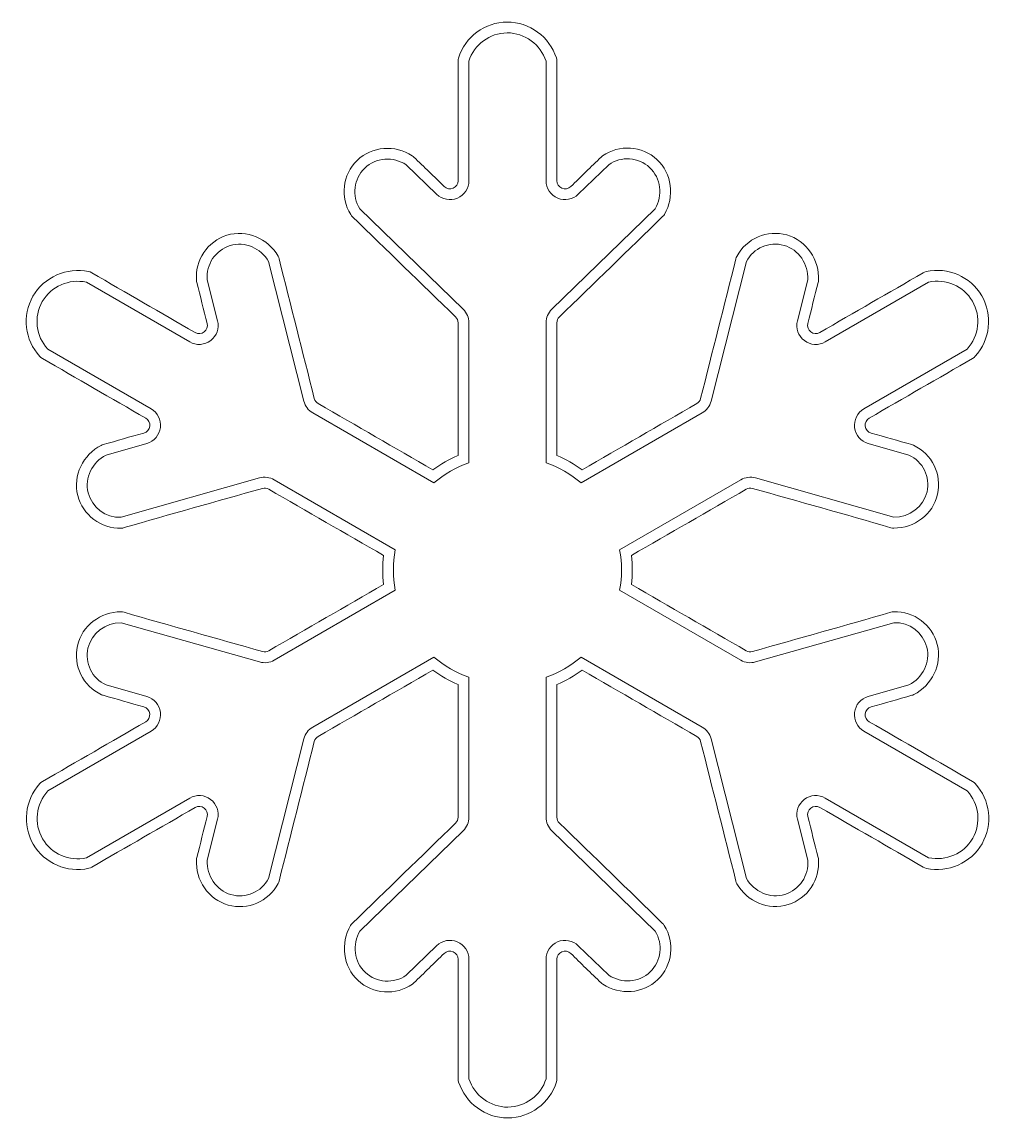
# Model space of a CAD drawing. Header units: centimetres. Extents: x -6.8 to 6.8, y -12 to 12.
# Drawn here: x -1.457 to -0.242, y -0.962 to 0.409 of the extents above; entities that cross this region are included whole.
import ezdxf

# ---------------------------------------------------------------- set-up
doc = ezdxf.new("R2010")
doc.units = ezdxf.units.CM
doc.header["$MEASUREMENT"] = 0
doc.layers.add('layer 1', color=7, linetype='Continuous')

msp = doc.modelspace()

# ---------------------------------------------------------------- linework, layer by layer
at = {"layer": 'layer 1', "color": 250, "lineweight": 9}
msp.add_open_spline([(-0.75586, -0.40193), (-0.76559, -0.40917), (-0.77615, -0.41527), (-0.7873, -0.42008), (-0.7873, -0.42008), (-0.7873, -0.47536), (-0.7873, -0.53064), (-0.7873, -0.58592), (-0.7873, -0.58592), (-0.7873, -0.5887), (-0.78619, -0.59134), (-0.78419, -0.59328), (-0.78419, -0.59328), (-0.74107, -0.63503), (-0.69799, -0.67687), (-0.65498, -0.71876), (-0.65498, -0.71876), (-0.65498, -0.71876), (-0.65383, -0.71988), (-0.65383, -0.71988), (-0.65383, -0.71988), (-0.65383, -0.71988), (-0.65298, -0.72125), (-0.65298, -0.72125), (-0.65298, -0.72125), (-0.63935, -0.7429), (-0.6427, -0.77116), (-0.661, -0.78905), (-0.661, -0.78905), (-0.67933, -0.80695), (-0.7087, -0.80889), (-0.72991, -0.79487), (-0.72991, -0.79487), (-0.72991, -0.79487), (-0.73105, -0.79412), (-0.73105, -0.79412), (-0.73105, -0.79412), (-0.73105, -0.79412), (-0.73191, -0.79326), (-0.73191, -0.79326), (-0.73191, -0.79326), (-0.74455, -0.7809), (-0.75754, -0.7687), (-0.76986, -0.75638), (-0.76986, -0.75638), (-0.77282, -0.75354), (-0.77725, -0.7527), (-0.78104, -0.75432), (-0.78104, -0.75432), (-0.78484, -0.75593), (-0.78731, -0.75951), (-0.7873, -0.76365), (-0.7873, -0.76365), (-0.78709, -0.81343), (-0.7873, -0.86324), (-0.7873, -0.91302), (-0.7873, -0.91302), (-0.7873, -0.91302), (-0.7873, -0.91507), (-0.7873, -0.91507), (-0.7873, -0.91507), (-0.7873, -0.91507), (-0.7879, -0.91703), (-0.7879, -0.91703), (-0.7879, -0.91703), (-0.7962, -0.94369), (-0.8208, -0.96193), (-0.84871, -0.96211), (-0.84871, -0.96211), (-0.87667, -0.9623), (-0.90166, -0.94369), (-0.91025, -0.91718), (-0.91025, -0.91718), (-0.91025, -0.91718), (-0.91092, -0.91515), (-0.91092, -0.91515), (-0.91092, -0.91515), (-0.91092, -0.91515), (-0.91092, -0.91302), (-0.91092, -0.91302), (-0.91092, -0.91302), (-0.91092, -0.86328), (-0.91084, -0.8135), (-0.91092, -0.76376), (-0.91092, -0.76376), (-0.91093, -0.75964), (-0.91343, -0.75591), (-0.91724, -0.75432), (-0.91724, -0.75432), (-0.92101, -0.75274), (-0.92533, -0.75343), (-0.92829, -0.75632), (-0.92829, -0.75632), (-0.94091, -0.76868), (-0.95362, -0.78086), (-0.96626, -0.79321), (-0.96626, -0.79321), (-0.96626, -0.79321), (-0.96705, -0.79399), (-0.96705, -0.79399), (-0.96705, -0.79399), (-0.96705, -0.79399), (-0.968, -0.79468), (-0.968, -0.79468), (-0.968, -0.79468), (-0.98888, -0.80927), (-1.01739, -0.80738), (-1.03612, -0.79009), (-1.03612, -0.79009), (-1.05499, -0.77266), (-1.05842, -0.74351), (-1.04545, -0.72157), (-1.04545, -0.72157), (-1.04545, -0.72157), (-1.04453, -0.72002), (-1.04453, -0.72002), (-1.04453, -0.72002), (-1.04453, -0.72002), (-1.04325, -0.71876), (-1.04325, -0.71876), (-1.04325, -0.71876), (-1.00024, -0.67689), (-0.95705, -0.63517), (-0.91405, -0.59331), (-0.91405, -0.59331), (-0.91205, -0.59136), (-0.91092, -0.5887), (-0.91092, -0.58592), (-0.91092, -0.58592), (-0.91092, -0.53064), (-0.91092, -0.47536), (-0.91092, -0.42008), (-0.91092, -0.42008), (-0.92206, -0.41527), (-0.93261, -0.40918), (-0.94235, -0.40193), (-0.94235, -0.40193), (-0.99023, -0.42959), (-1.03809, -0.45729), (-1.086, -0.48487), (-1.086, -0.48487), (-1.0884, -0.48625), (-1.09011, -0.48853), (-1.09079, -0.49121), (-1.09079, -0.49121), (-1.10543, -0.54943), (-1.12024, -0.60758), (-1.13487, -0.66581), (-1.13487, -0.66581), (-1.13487, -0.66581), (-1.13526, -0.66739), (-1.13526, -0.66739), (-1.13526, -0.66739), (-1.13526, -0.66739), (-1.13603, -0.66883), (-1.13603, -0.66883), (-1.13603, -0.66883), (-1.14798, -0.69147), (-1.1741, -0.70271), (-1.19875, -0.6958), (-1.19875, -0.6958), (-1.22332, -0.68891), (-1.23976, -0.66428), (-1.23824, -0.63905), (-1.23824, -0.63905), (-1.23824, -0.63905), (-1.23815, -0.63768), (-1.23815, -0.63768), (-1.23815, -0.63768), (-1.23815, -0.63768), (-1.23784, -0.63651), (-1.23784, -0.63651), (-1.23784, -0.63651), (-1.23348, -0.6194), (-1.2292, -0.60226), (-1.22489, -0.58513), (-1.22489, -0.58513), (-1.22389, -0.58113), (-1.22542, -0.57695), (-1.2287, -0.57447), (-1.2287, -0.57447), (-1.23199, -0.572), (-1.23633, -0.57164), (-1.2399, -0.57372), (-1.2399, -0.57372), (-1.2829, -0.59879), (-1.32615, -0.62347), (-1.36924, -0.64838), (-1.36924, -0.64838), (-1.36924, -0.64838), (-1.37103, -0.64943), (-1.37103, -0.64943), (-1.37103, -0.64943), (-1.37103, -0.64943), (-1.37303, -0.64988), (-1.37303, -0.64988), (-1.37303, -0.64988), (-1.40022, -0.65603), (-1.42837, -0.64382), (-1.44246, -0.61976), (-1.44246, -0.61976), (-1.45659, -0.59563), (-1.453, -0.56468), (-1.43434, -0.54398), (-1.43434, -0.54398), (-1.43434, -0.54398), (-1.43291, -0.54241), (-1.43291, -0.54241), (-1.43291, -0.54241), (-1.43291, -0.54241), (-1.43108, -0.54135), (-1.43108, -0.54135), (-1.43108, -0.54135), (-1.38801, -0.51641), (-1.34485, -0.49162), (-1.3018, -0.4667), (-1.3018, -0.4667), (-1.29822, -0.46462), (-1.29624, -0.46061), (-1.29676, -0.4565), (-1.29676, -0.4565), (-1.29727, -0.45241), (-1.30005, -0.44907), (-1.30404, -0.44795), (-1.30404, -0.44795), (-1.32106, -0.4432), (-1.33796, -0.43828), (-1.35497, -0.43351), (-1.35497, -0.43351), (-1.35497, -0.43351), (-1.35603, -0.43323), (-1.35603, -0.43323), (-1.35603, -0.43323), (-1.35603, -0.43323), (-1.3571, -0.43273), (-1.3571, -0.43273), (-1.3571, -0.43273), (-1.38021, -0.42199), (-1.39283, -0.39631), (-1.38721, -0.37146), (-1.38721, -0.37146), (-1.38155, -0.34639), (-1.35802, -0.32886), (-1.33253, -0.32911), (-1.33253, -0.32911), (-1.33253, -0.32911), (-1.33065, -0.32914), (-1.33065, -0.32914), (-1.33065, -0.32914), (-1.33065, -0.32914), (-1.32892, -0.32964), (-1.32892, -0.32964), (-1.32892, -0.32964), (-1.27124, -0.3462), (-1.21341, -0.36232), (-1.15571, -0.37879), (-1.15571, -0.37879), (-1.15305, -0.37954), (-1.15019, -0.37918), (-1.14779, -0.3778), (-1.14779, -0.3778), (-1.09992, -0.35015), (-1.05203, -0.32252), (-1.00417, -0.29487), (-1.00417, -0.29487), (-1.00557, -0.2828), (-1.00557, -0.27062), (-1.00417, -0.25857), (-1.00417, -0.25857), (-1.05204, -0.23092), (-1.09999, -0.20337), (-1.14782, -0.17565), (-1.14782, -0.17565), (-1.15021, -0.17426), (-1.15309, -0.17391), (-1.15575, -0.17465), (-1.15575, -0.17465), (-1.21347, -0.19097), (-1.27122, -0.20724), (-1.32888, -0.22378), (-1.32888, -0.22378), (-1.32888, -0.22378), (-1.33047, -0.22426), (-1.33047, -0.22426), (-1.33047, -0.22426), (-1.33047, -0.22426), (-1.33216, -0.22431), (-1.33216, -0.22431), (-1.33216, -0.22431), (-1.35768, -0.22527), (-1.38054, -0.20822), (-1.38686, -0.18347), (-1.38686, -0.18347), (-1.39321, -0.15862), (-1.3802, -0.13223), (-1.35745, -0.12087), (-1.35745, -0.12087), (-1.35745, -0.12087), (-1.35622, -0.12027), (-1.35622, -0.12027), (-1.35622, -0.12027), (-1.35622, -0.12027), (-1.35505, -0.11996), (-1.35505, -0.11996), (-1.35505, -0.11996), (-1.33801, -0.11517), (-1.32095, -0.11), (-1.30413, -0.10551), (-1.30413, -0.10551), (-1.30015, -0.10437), (-1.29726, -0.10095), (-1.29676, -0.09684), (-1.29676, -0.09684), (-1.29626, -0.09275), (-1.29813, -0.08883), (-1.30173, -0.08678), (-1.30173, -0.08678), (-1.34492, -0.06204), (-1.388, -0.03702), (-1.43108, -0.01208), (-1.43108, -0.01208), (-1.43108, -0.01208), (-1.43283, -0.01106), (-1.43283, -0.01106), (-1.43283, -0.01106), (-1.43283, -0.01106), (-1.43422, -0.00956), (-1.43422, -0.00956), (-1.43422, -0.00956), (-1.45319, 0.01093), (-1.45666, 0.04134), (-1.44287, 0.06562), (-1.44287, 0.06562), (-1.42909, 0.08988), (-1.40038, 0.10225), (-1.3732, 0.09647), (-1.3732, 0.09647), (-1.3732, 0.09647), (-1.37111, 0.09602), (-1.37111, 0.09602), (-1.37111, 0.09602), (-1.37111, 0.09602), (-1.36924, 0.09496), (-1.36924, 0.09496), (-1.36924, 0.09496), (-1.32618, 0.07005), (-1.28309, 0.04516), (-1.23997, 0.02032), (-1.23997, 0.02032), (-1.2364, 0.01827), (-1.23191, 0.01858), (-1.22863, 0.02106), (-1.22863, 0.02106), (-1.22535, 0.02356), (-1.22384, 0.02762), (-1.22486, 0.03163), (-1.22486, 0.03163), (-1.22928, 0.04874), (-1.23345, 0.06586), (-1.23782, 0.08299), (-1.23782, 0.08299), (-1.23782, 0.08299), (-1.2381, 0.08406), (-1.2381, 0.08406), (-1.2381, 0.08406), (-1.2381, 0.08406), (-1.23821, 0.0852), (-1.23821, 0.0852), (-1.23821, 0.0852), (-1.24046, 0.11059), (-1.22454, 0.13436), (-1.20021, 0.14193), (-1.20021, 0.14193), (-1.17566, 0.14956), (-1.14874, 0.13794), (-1.1362, 0.11575), (-1.1362, 0.11575), (-1.1362, 0.11575), (-1.13531, 0.11415), (-1.13531, 0.11415), (-1.13531, 0.11415), (-1.13531, 0.11415), (-1.13487, 0.11238), (-1.13487, 0.11238), (-1.13487, 0.11238), (-1.12025, 0.05416), (-1.10543, -0.00401), (-1.09079, -0.06223), (-1.09079, -0.06223), (-1.09011, -0.06492), (-1.08838, -0.0672), (-1.08599, -0.06859), (-1.08599, -0.06859), (-1.03812, -0.09625), (-0.99023, -0.12386), (-0.94235, -0.15151), (-0.94235, -0.15151), (-0.93262, -0.14426), (-0.92206, -0.13817), (-0.91092, -0.13336), (-0.91092, -0.13336), (-0.91092, -0.07809), (-0.91092, -0.0228), (-0.91092, 0.03248), (-0.91092, 0.03248), (-0.91092, 0.03526), (-0.91204, 0.03791), (-0.91404, 0.03985), (-0.91404, 0.03985), (-0.9571, 0.08166), (-1.00024, 0.12343), (-1.04325, 0.16532), (-1.04325, 0.16532), (-1.04325, 0.16532), (-1.0444, 0.16645), (-1.0444, 0.16645), (-1.0444, 0.16645), (-1.0444, 0.16645), (-1.04526, 0.16781), (-1.04526, 0.16781), (-1.04526, 0.16781), (-1.05887, 0.18947), (-1.05553, 0.21771), (-1.03724, 0.23561), (-1.03724, 0.23561), (-1.01891, 0.25355), (-0.98954, 0.25543), (-0.96832, 0.24143), (-0.96832, 0.24143), (-0.96832, 0.24143), (-0.96718, 0.24068), (-0.96718, 0.24068), (-0.96718, 0.24068), (-0.96718, 0.24068), (-0.9663, 0.23981), (-0.9663, 0.23981), (-0.9663, 0.23981), (-0.95366, 0.22745), (-0.94068, 0.21527), (-0.92836, 0.20295), (-0.92836, 0.20295), (-0.92538, 0.20008), (-0.92095, 0.19927), (-0.91716, 0.20089), (-0.91716, 0.20089), (-0.91337, 0.2025), (-0.9109, 0.20608), (-0.91092, 0.21021), (-0.91092, 0.21021), (-0.91105, 0.25999), (-0.91092, 0.3098), (-0.91092, 0.35958), (-0.91092, 0.35958), (-0.91092, 0.35958), (-0.91092, 0.36164), (-0.91092, 0.36164), (-0.91092, 0.36164), (-0.91092, 0.36164), (-0.91031, 0.36358), (-0.91031, 0.36358), (-0.91031, 0.36358), (-0.90204, 0.39025), (-0.87743, 0.40847), (-0.84952, 0.40865), (-0.84952, 0.40865), (-0.82156, 0.40882), (-0.79656, 0.39026), (-0.78796, 0.36376), (-0.78796, 0.36376), (-0.78796, 0.36376), (-0.7873, 0.36172), (-0.7873, 0.36172), (-0.7873, 0.36172), (-0.7873, 0.36172), (-0.7873, 0.35958), (-0.7873, 0.35958), (-0.7873, 0.35958), (-0.7873, 0.30982), (-0.78736, 0.26005), (-0.7873, 0.2103), (-0.7873, 0.2103), (-0.78728, 0.20616), (-0.7848, 0.20246), (-0.78099, 0.20085), (-0.78099, 0.20085), (-0.77721, 0.19927), (-0.77288, 0.19999), (-0.76992, 0.20288), (-0.76992, 0.20288), (-0.75731, 0.21523), (-0.7446, 0.22741), (-0.73195, 0.23976), (-0.73195, 0.23976), (-0.73195, 0.23976), (-0.73118, 0.24053), (-0.73118, 0.24053), (-0.73118, 0.24053), (-0.73118, 0.24053), (-0.73022, 0.2412), (-0.73022, 0.2412), (-0.73022, 0.2412), (-0.70938, 0.25586), (-0.68082, 0.25393), (-0.6621, 0.23664), (-0.6621, 0.23664), (-0.64322, 0.2192), (-0.63983, 0.1901), (-0.65276, 0.16813), (-0.65276, 0.16813), (-0.65276, 0.16813), (-0.65368, 0.16658), (-0.65368, 0.16658), (-0.65368, 0.16658), (-0.65368, 0.16658), (-0.65498, 0.16532), (-0.65498, 0.16532), (-0.65498, 0.16532), (-0.69799, 0.12343), (-0.74107, 0.0816), (-0.78419, 0.03984), (-0.78419, 0.03984), (-0.78619, 0.0379), (-0.7873, 0.03526), (-0.7873, 0.03248), (-0.7873, 0.03248), (-0.7873, -0.0228), (-0.7873, -0.07809), (-0.7873, -0.13337), (-0.7873, -0.13337), (-0.77615, -0.13818), (-0.76559, -0.14427), (-0.75586, -0.15151), (-0.75586, -0.15151), (-0.70799, -0.12386), (-0.66011, -0.09625), (-0.61224, -0.06859), (-0.61224, -0.06859), (-0.60984, -0.06722), (-0.6081, -0.06492), (-0.60743, -0.06223), (-0.60743, -0.06223), (-0.59278, -0.00402), (-0.57799, 0.05416), (-0.56337, 0.11238), (-0.56337, 0.11238), (-0.56337, 0.11238), (-0.56298, 0.11396), (-0.56298, 0.11396), (-0.56298, 0.11396), (-0.56298, 0.11396), (-0.56221, 0.11541), (-0.56221, 0.11541), (-0.56221, 0.11541), (-0.55026, 0.13802), (-0.52413, 0.14924), (-0.4995, 0.14235), (-0.4995, 0.14235), (-0.47492, 0.13547), (-0.45846, 0.11084), (-0.45999, 0.0856), (-0.45999, 0.0856), (-0.45999, 0.0856), (-0.46007, 0.08423), (-0.46007, 0.08423), (-0.46007, 0.08423), (-0.46007, 0.08423), (-0.46038, 0.08306), (-0.46038, 0.08306), (-0.46038, 0.08306), (-0.46475, 0.06595), (-0.46904, 0.04884), (-0.47334, 0.03174), (-0.47334, 0.03174), (-0.47434, 0.02772), (-0.47282, 0.02351), (-0.46951, 0.02102), (-0.46951, 0.02102), (-0.46623, 0.01855), (-0.4619, 0.0182), (-0.45832, 0.02028), (-0.45832, 0.02028), (-0.4153, 0.04534), (-0.37205, 0.07002), (-0.32897, 0.09494), (-0.32897, 0.09494), (-0.32897, 0.09494), (-0.32718, 0.09598), (-0.32718, 0.09598), (-0.32718, 0.09598), (-0.32718, 0.09598), (-0.32519, 0.09643), (-0.32519, 0.09643), (-0.32519, 0.09643), (-0.29801, 0.10259), (-0.26984, 0.09035), (-0.25575, 0.06632), (-0.25575, 0.06632), (-0.24162, 0.04219), (-0.24523, 0.01126), (-0.26387, -0.00943), (-0.26387, -0.00943), (-0.26387, -0.00943), (-0.2653, -0.01101), (-0.2653, -0.01101), (-0.2653, -0.01101), (-0.2653, -0.01101), (-0.26714, -0.01208), (-0.26714, -0.01208), (-0.26714, -0.01208), (-0.3102, -0.03701), (-0.35338, -0.06179), (-0.39643, -0.08672), (-0.39643, -0.08672), (-0.39998, -0.0888), (-0.40198, -0.09283), (-0.40146, -0.09692), (-0.40146, -0.09692), (-0.40093, -0.10099), (-0.39819, -0.10437), (-0.39419, -0.10549), (-0.39419, -0.10549), (-0.37717, -0.11024), (-0.36027, -0.11516), (-0.34326, -0.11993), (-0.34326, -0.11993), (-0.34326, -0.11993), (-0.34219, -0.12021), (-0.34219, -0.12021), (-0.34219, -0.12021), (-0.34219, -0.12021), (-0.34111, -0.12071), (-0.34111, -0.12071), (-0.34111, -0.12071), (-0.31801, -0.13146), (-0.30541, -0.15715), (-0.31103, -0.18199), (-0.31103, -0.18199), (-0.31669, -0.20706), (-0.34021, -0.22456), (-0.36568, -0.22432), (-0.36568, -0.22432), (-0.36568, -0.22432), (-0.36756, -0.22431), (-0.36756, -0.22431), (-0.36756, -0.22431), (-0.36756, -0.22431), (-0.36931, -0.22381), (-0.36931, -0.22381), (-0.36931, -0.22381), (-0.42696, -0.20725), (-0.48475, -0.19096), (-0.54246, -0.17467), (-0.54246, -0.17467), (-0.54514, -0.17391), (-0.54801, -0.17426), (-0.55041, -0.17565), (-0.55041, -0.17565), (-0.59824, -0.20337), (-0.64618, -0.23092), (-0.69406, -0.25857), (-0.69406, -0.25857), (-0.69265, -0.27062), (-0.69264, -0.2828), (-0.69406, -0.29487), (-0.69406, -0.29487), (-0.64618, -0.32252), (-0.59829, -0.35015), (-0.55043, -0.3778), (-0.55043, -0.3778), (-0.54804, -0.37918), (-0.54516, -0.37954), (-0.54252, -0.37879), (-0.54252, -0.37879), (-0.48481, -0.36234), (-0.42702, -0.34622), (-0.36935, -0.32965), (-0.36935, -0.32965), (-0.36935, -0.32965), (-0.36777, -0.32918), (-0.36777, -0.32918), (-0.36777, -0.32918), (-0.36777, -0.32918), (-0.36608, -0.32914), (-0.36608, -0.32914), (-0.36608, -0.32914), (-0.34053, -0.32815), (-0.3177, -0.34522), (-0.31137, -0.36998), (-0.31137, -0.36998), (-0.30502, -0.39481), (-0.31804, -0.42119), (-0.34077, -0.43255), (-0.34077, -0.43255), (-0.34077, -0.43255), (-0.342, -0.43317), (-0.342, -0.43317), (-0.342, -0.43317), (-0.342, -0.43317), (-0.34318, -0.43348), (-0.34318, -0.43348), (-0.34318, -0.43348), (-0.36021, -0.43826), (-0.37728, -0.44344), (-0.39408, -0.44792), (-0.39408, -0.44792), (-0.39805, -0.44907), (-0.40096, -0.45248), (-0.40146, -0.45658), (-0.40146, -0.45658), (-0.40196, -0.46066), (-0.40012, -0.46461), (-0.39651, -0.46666), (-0.39651, -0.46666), (-0.35331, -0.49138), (-0.31022, -0.5164), (-0.26714, -0.54135), (-0.26714, -0.54135), (-0.26714, -0.54135), (-0.26537, -0.54236), (-0.26537, -0.54236), (-0.26537, -0.54236), (-0.26537, -0.54236), (-0.26399, -0.54386), (-0.26399, -0.54386), (-0.26399, -0.54386), (-0.24504, -0.56437), (-0.24154, -0.59481), (-0.25534, -0.61908), (-0.25534, -0.61908), (-0.26915, -0.64331), (-0.29783, -0.6557), (-0.32501, -0.64991), (-0.32501, -0.64991), (-0.32501, -0.64991), (-0.32712, -0.64946), (-0.32712, -0.64946), (-0.32712, -0.64946), (-0.32712, -0.64946), (-0.32897, -0.64839), (-0.32897, -0.64839), (-0.32897, -0.64839), (-0.37203, -0.62348), (-0.41513, -0.59857), (-0.45825, -0.57376), (-0.45825, -0.57376), (-0.4618, -0.57172), (-0.4663, -0.57202), (-0.46957, -0.5745), (-0.46957, -0.5745), (-0.47284, -0.577), (-0.47439, -0.58105), (-0.47336, -0.58507), (-0.47336, -0.58507), (-0.46896, -0.60218), (-0.46477, -0.61931), (-0.46041, -0.63644), (-0.46041, -0.63644), (-0.46041, -0.63644), (-0.46013, -0.63751), (-0.46013, -0.63751), (-0.46013, -0.63751), (-0.46013, -0.63751), (-0.46002, -0.63866), (-0.46002, -0.63866), (-0.46002, -0.63866), (-0.45776, -0.66402), (-0.4737, -0.68779), (-0.49802, -0.69535), (-0.49802, -0.69535), (-0.52256, -0.70298), (-0.5495, -0.69137), (-0.56204, -0.66917), (-0.56204, -0.66917), (-0.56204, -0.66917), (-0.56293, -0.66758), (-0.56293, -0.66758), (-0.56293, -0.66758), (-0.56293, -0.66758), (-0.56337, -0.66581), (-0.56337, -0.66581), (-0.56337, -0.66581), (-0.57799, -0.6076), (-0.59278, -0.54943), (-0.60743, -0.49121), (-0.60743, -0.49121), (-0.6081, -0.48853), (-0.60983, -0.48625), (-0.61222, -0.48487), (-0.61222, -0.48487), (-0.66014, -0.45729), (-0.70799, -0.42959), (-0.75586, -0.40193)], degree=3, knots=[0, 0, 0, 0, 0.0050251, 0.0050251, 0.0050251, 0.0050251, 0.0100503, 0.0100503, 0.0100503, 0.0100503, 0.0150754, 0.0150754, 0.0150754, 0.0150754, 0.0201005, 0.0201005, 0.0201005, 0.0201005, 0.0251256, 0.0251256, 0.0251256, 0.0251256, 0.0301508, 0.0301508, 0.0301508, 0.0301508, 0.0351759, 0.0351759, 0.0351759, 0.0351759, 0.040201, 0.040201, 0.040201, 0.040201, 0.0452261, 0.0452261, 0.0452261, 0.0452261, 0.0502513, 0.0502513, 0.0502513, 0.0502513, 0.0552764, 0.0552764, 0.0552764, 0.0552764, 0.0603015, 0.0603015, 0.0603015, 0.0603015, 0.0653266, 0.0653266, 0.0653266, 0.0653266, 0.0703518, 0.0703518, 0.0703518, 0.0703518, 0.0753769, 0.0753769, 0.0753769, 0.0753769, 0.080402, 0.080402, 0.080402, 0.080402, 0.0854271, 0.0854271, 0.0854271, 0.0854271, 0.0904523, 0.0904523, 0.0904523, 0.0904523, 0.0954774, 0.0954774, 0.0954774, 0.0954774, 0.1005025, 0.1005025, 0.1005025, 0.1005025, 0.1055276, 0.1055276, 0.1055276, 0.1055276, 0.1105528, 0.1105528, 0.1105528, 0.1105528, 0.1155779, 0.1155779, 0.1155779, 0.1155779, 0.120603, 0.120603, 0.120603, 0.120603, 0.1256281, 0.1256281, 0.1256281, 0.1256281, 0.1306533, 0.1306533, 0.1306533, 0.1306533, 0.1356784, 0.1356784, 0.1356784, 0.1356784, 0.1407035, 0.1407035, 0.1407035, 0.1407035, 0.1457286, 0.1457286, 0.1457286, 0.1457286, 0.1507538, 0.1507538, 0.1507538, 0.1507538, 0.1557789, 0.1557789, 0.1557789, 0.1557789, 0.160804, 0.160804, 0.160804, 0.160804, 0.1658291, 0.1658291, 0.1658291, 0.1658291, 0.1708543, 0.1708543, 0.1708543, 0.1708543, 0.1758794, 0.1758794, 0.1758794, 0.1758794, 0.1809045, 0.1809045, 0.1809045, 0.1809045, 0.1859296, 0.1859296, 0.1859296, 0.1859296, 0.1909548, 0.1909548, 0.1909548, 0.1909548, 0.1959799, 0.1959799, 0.1959799, 0.1959799, 0.201005, 0.201005, 0.201005, 0.201005, 0.2060302, 0.2060302, 0.2060302, 0.2060302, 0.2110553, 0.2110553, 0.2110553, 0.2110553, 0.2160804, 0.2160804, 0.2160804, 0.2160804, 0.2211055, 0.2211055, 0.2211055, 0.2211055, 0.2261307, 0.2261307, 0.2261307, 0.2261307, 0.2311558, 0.2311558, 0.2311558, 0.2311558, 0.2361809, 0.2361809, 0.2361809, 0.2361809, 0.241206, 0.241206, 0.241206, 0.241206, 0.2462312, 0.2462312, 0.2462312, 0.2462312, 0.2512563, 0.2512563, 0.2512563, 0.2512563, 0.2562814, 0.2562814, 0.2562814, 0.2562814, 0.2613065, 0.2613065, 0.2613065, 0.2613065, 0.2663317, 0.2663317, 0.2663317, 0.2663317, 0.2713568, 0.2713568, 0.2713568, 0.2713568, 0.2763819, 0.2763819, 0.2763819, 0.2763819, 0.281407, 0.281407, 0.281407, 0.281407, 0.2864322, 0.2864322, 0.2864322, 0.2864322, 0.2914573, 0.2914573, 0.2914573, 0.2914573, 0.2964824, 0.2964824, 0.2964824, 0.2964824, 0.3015075, 0.3015075, 0.3015075, 0.3015075, 0.3065327, 0.3065327, 0.3065327, 0.3065327, 0.3115578, 0.3115578, 0.3115578, 0.3115578, 0.3165829, 0.3165829, 0.3165829, 0.3165829, 0.321608, 0.321608, 0.321608, 0.321608, 0.3266332, 0.3266332, 0.3266332, 0.3266332, 0.3316583, 0.3316583, 0.3316583, 0.3316583, 0.3366834, 0.3366834, 0.3366834, 0.3366834, 0.3417085, 0.3417085, 0.3417085, 0.3417085, 0.3467337, 0.3467337, 0.3467337, 0.3467337, 0.3517588, 0.3517588, 0.3517588, 0.3517588, 0.3567839, 0.3567839, 0.3567839, 0.3567839, 0.361809, 0.361809, 0.361809, 0.361809, 0.3668342, 0.3668342, 0.3668342, 0.3668342, 0.3718593, 0.3718593, 0.3718593, 0.3718593, 0.3768844, 0.3768844, 0.3768844, 0.3768844, 0.3819095, 0.3819095, 0.3819095, 0.3819095, 0.3869347, 0.3869347, 0.3869347, 0.3869347, 0.3919598, 0.3919598, 0.3919598, 0.3919598, 0.3969849, 0.3969849, 0.3969849, 0.3969849, 0.4020101, 0.4020101, 0.4020101, 0.4020101, 0.4070352, 0.4070352, 0.4070352, 0.4070352, 0.4120603, 0.4120603, 0.4120603, 0.4120603, 0.4170854, 0.4170854, 0.4170854, 0.4170854, 0.4221106, 0.4221106, 0.4221106, 0.4221106, 0.4271357, 0.4271357, 0.4271357, 0.4271357, 0.4321608, 0.4321608, 0.4321608, 0.4321608, 0.4371859, 0.4371859, 0.4371859, 0.4371859, 0.4422111, 0.4422111, 0.4422111, 0.4422111, 0.4472362, 0.4472362, 0.4472362, 0.4472362, 0.4522613, 0.4522613, 0.4522613, 0.4522613, 0.4572864, 0.4572864, 0.4572864, 0.4572864, 0.4623116, 0.4623116, 0.4623116, 0.4623116, 0.4673367, 0.4673367, 0.4673367, 0.4673367, 0.4723618, 0.4723618, 0.4723618, 0.4723618, 0.4773869, 0.4773869, 0.4773869, 0.4773869, 0.4824121, 0.4824121, 0.4824121, 0.4824121, 0.4874372, 0.4874372, 0.4874372, 0.4874372, 0.4924623, 0.4924623, 0.4924623, 0.4924623, 0.4974874, 0.4974874, 0.4974874, 0.4974874, 0.5025126, 0.5025126, 0.5025126, 0.5025126, 0.5075377, 0.5075377, 0.5075377, 0.5075377, 0.5125628, 0.5125628, 0.5125628, 0.5125628, 0.5175879, 0.5175879, 0.5175879, 0.5175879, 0.5226131, 0.5226131, 0.5226131, 0.5226131, 0.5276382, 0.5276382, 0.5276382, 0.5276382, 0.5326633, 0.5326633, 0.5326633, 0.5326633, 0.5376884, 0.5376884, 0.5376884, 0.5376884, 0.5427136, 0.5427136, 0.5427136, 0.5427136, 0.5477387, 0.5477387, 0.5477387, 0.5477387, 0.5527638, 0.5527638, 0.5527638, 0.5527638, 0.5577889, 0.5577889, 0.5577889, 0.5577889, 0.5628141, 0.5628141, 0.5628141, 0.5628141, 0.5678392, 0.5678392, 0.5678392, 0.5678392, 0.5728643, 0.5728643, 0.5728643, 0.5728643, 0.5778894, 0.5778894, 0.5778894, 0.5778894, 0.5829146, 0.5829146, 0.5829146, 0.5829146, 0.5879397, 0.5879397, 0.5879397, 0.5879397, 0.5929648, 0.5929648, 0.5929648, 0.5929648, 0.5979899, 0.5979899, 0.5979899, 0.5979899, 0.6030151, 0.6030151, 0.6030151, 0.6030151, 0.6080402, 0.6080402, 0.6080402, 0.6080402, 0.6130653, 0.6130653, 0.6130653, 0.6130653, 0.6180905, 0.6180905, 0.6180905, 0.6180905, 0.6231156, 0.6231156, 0.6231156, 0.6231156, 0.6281407, 0.6281407, 0.6281407, 0.6281407, 0.6331658, 0.6331658, 0.6331658, 0.6331658, 0.638191, 0.638191, 0.638191, 0.638191, 0.6432161, 0.6432161, 0.6432161, 0.6432161, 0.6482412, 0.6482412, 0.6482412, 0.6482412, 0.6532663, 0.6532663, 0.6532663, 0.6532663, 0.6582915, 0.6582915, 0.6582915, 0.6582915, 0.6633166, 0.6633166, 0.6633166, 0.6633166, 0.6683417, 0.6683417, 0.6683417, 0.6683417, 0.6733668, 0.6733668, 0.6733668, 0.6733668, 0.678392, 0.678392, 0.678392, 0.678392, 0.6834171, 0.6834171, 0.6834171, 0.6834171, 0.6884422, 0.6884422, 0.6884422, 0.6884422, 0.6934673, 0.6934673, 0.6934673, 0.6934673, 0.6984925, 0.6984925, 0.6984925, 0.6984925, 0.7035176, 0.7035176, 0.7035176, 0.7035176, 0.7085427, 0.7085427, 0.7085427, 0.7085427, 0.7135678, 0.7135678, 0.7135678, 0.7135678, 0.718593, 0.718593, 0.718593, 0.718593, 0.7236181, 0.7236181, 0.7236181, 0.7236181, 0.7286432, 0.7286432, 0.7286432, 0.7286432, 0.7336683, 0.7336683, 0.7336683, 0.7336683, 0.7386935, 0.7386935, 0.7386935, 0.7386935, 0.7437186, 0.7437186, 0.7437186, 0.7437186, 0.7487437, 0.7487437, 0.7487437, 0.7487437, 0.7537688, 0.7537688, 0.7537688, 0.7537688, 0.758794, 0.758794, 0.758794, 0.758794, 0.7638191, 0.7638191, 0.7638191, 0.7638191, 0.7688442, 0.7688442, 0.7688442, 0.7688442, 0.7738693, 0.7738693, 0.7738693, 0.7738693, 0.7788945, 0.7788945, 0.7788945, 0.7788945, 0.7839196, 0.7839196, 0.7839196, 0.7839196, 0.7889447, 0.7889447, 0.7889447, 0.7889447, 0.7939698, 0.7939698, 0.7939698, 0.7939698, 0.798995, 0.798995, 0.798995, 0.798995, 0.8040201, 0.8040201, 0.8040201, 0.8040201, 0.8090452, 0.8090452, 0.8090452, 0.8090452, 0.8140704, 0.8140704, 0.8140704, 0.8140704, 0.8190955, 0.8190955, 0.8190955, 0.8190955, 0.8241206, 0.8241206, 0.8241206, 0.8241206, 0.8291457, 0.8291457, 0.8291457, 0.8291457, 0.8341709, 0.8341709, 0.8341709, 0.8341709, 0.839196, 0.839196, 0.839196, 0.839196, 0.8442211, 0.8442211, 0.8442211, 0.8442211, 0.8492462, 0.8492462, 0.8492462, 0.8492462, 0.8542714, 0.8542714, 0.8542714, 0.8542714, 0.8592965, 0.8592965, 0.8592965, 0.8592965, 0.8643216, 0.8643216, 0.8643216, 0.8643216, 0.8693467, 0.8693467, 0.8693467, 0.8693467, 0.8743719, 0.8743719, 0.8743719, 0.8743719, 0.879397, 0.879397, 0.879397, 0.879397, 0.8844221, 0.8844221, 0.8844221, 0.8844221, 0.8894472, 0.8894472, 0.8894472, 0.8894472, 0.8944724, 0.8944724, 0.8944724, 0.8944724, 0.8994975, 0.8994975, 0.8994975, 0.8994975, 0.9045226, 0.9045226, 0.9045226, 0.9045226, 0.9095477, 0.9095477, 0.9095477, 0.9095477, 0.9145729, 0.9145729, 0.9145729, 0.9145729, 0.919598, 0.919598, 0.919598, 0.919598, 0.9246231, 0.9246231, 0.9246231, 0.9246231, 0.9296482, 0.9296482, 0.9296482, 0.9296482, 0.9346734, 0.9346734, 0.9346734, 0.9346734, 0.9396985, 0.9396985, 0.9396985, 0.9396985, 0.9447236, 0.9447236, 0.9447236, 0.9447236, 0.9497487, 0.9497487, 0.9497487, 0.9497487, 0.9547739, 0.9547739, 0.9547739, 0.9547739, 0.959799, 0.959799, 0.959799, 0.959799, 0.9648241, 0.9648241, 0.9648241, 0.9648241, 0.9698492, 0.9698492, 0.9698492, 0.9698492, 0.9748744, 0.9748744, 0.9748744, 0.9748744, 0.9798995, 0.9798995, 0.9798995, 0.9798995, 0.9849246, 0.9849246, 0.9849246, 0.9849246, 0.9899497, 0.9899497, 0.9899497, 0.9899497, 1, 1, 1, 1], dxfattribs=at)
at = {"layer": 'layer 1', "lineweight": 9}
msp.add_open_spline([(-0.48644, -0.58843), (-0.48644, -0.58843), (-0.47347, -0.63986), (-0.47347, -0.63986), (-0.47347, -0.63986), (-0.47177, -0.659), (-0.48367, -0.67675), (-0.50203, -0.68245), (-0.50203, -0.68245), (-0.5204, -0.68817), (-0.54081, -0.67929), (-0.55027, -0.66253), (-0.55027, -0.66253), (-0.55027, -0.66253), (-0.59432, -0.48791), (-0.59432, -0.48791), (-0.59432, -0.48791), (-0.59589, -0.48168), (-0.59992, -0.47636), (-0.60548, -0.47316), (-0.60548, -0.47316), (-0.60548, -0.47316), (-0.75705, -0.38563), (-0.75705, -0.38563), (-0.75705, -0.38563), (-0.77002, -0.39659), (-0.78485, -0.40515), (-0.80081, -0.4109), (-0.80081, -0.4109), (-0.80081, -0.4109), (-0.80081, -0.58592), (-0.80081, -0.58592), (-0.80081, -0.58592), (-0.80081, -0.59235), (-0.79823, -0.59849), (-0.79359, -0.60298), (-0.79359, -0.60298), (-0.79359, -0.60298), (-0.66441, -0.72843), (-0.66441, -0.72843), (-0.66441, -0.72843), (-0.65417, -0.74471), (-0.65668, -0.76594), (-0.67044, -0.77938), (-0.67044, -0.77938), (-0.6842, -0.79282), (-0.70642, -0.79421), (-0.72245, -0.78361), (-0.72245, -0.78361), (-0.72245, -0.78361), (-0.76048, -0.74667), (-0.76048, -0.74667), (-0.76048, -0.74667), (-0.76737, -0.74003), (-0.77756, -0.73815), (-0.78635, -0.74189), (-0.78635, -0.74189), (-0.79515, -0.74566), (-0.80085, -0.75414), (-0.80081, -0.76371), (-0.80081, -0.76371), (-0.80081, -0.76371), (-0.80081, -0.91302), (-0.80081, -0.91302), (-0.80081, -0.91302), (-0.80734, -0.93405), (-0.82676, -0.94844), (-0.8488, -0.9486), (-0.8488, -0.9486), (-0.87082, -0.94874), (-0.89061, -0.93397), (-0.89741, -0.91302), (-0.89741, -0.91302), (-0.89741, -0.91302), (-0.89741, -0.76371), (-0.89741, -0.76371), (-0.89741, -0.76371), (-0.89745, -0.75414), (-0.9032, -0.74552), (-0.91202, -0.74185), (-0.91202, -0.74185), (-0.92083, -0.73815), (-0.9309, -0.73997), (-0.93773, -0.74667), (-0.93773, -0.74667), (-0.93773, -0.74667), (-0.97576, -0.78361), (-0.97576, -0.78361), (-0.97576, -0.78361), (-0.99152, -0.79464), (-1.01283, -0.79322), (-1.02694, -0.78017), (-1.02694, -0.78017), (-1.04107, -0.76712), (-1.0436, -0.745), (-1.03382, -0.72843), (-1.03382, -0.72843), (-1.03382, -0.72843), (-0.90462, -0.60298), (-0.90462, -0.60298), (-0.90462, -0.60298), (-0.90001, -0.59849), (-0.89741, -0.59235), (-0.89741, -0.58592), (-0.89741, -0.58592), (-0.89741, -0.58592), (-0.89741, -0.4109), (-0.89741, -0.4109), (-0.89741, -0.4109), (-0.91339, -0.40515), (-0.92819, -0.39659), (-0.94116, -0.38563), (-0.94116, -0.38563), (-0.94116, -0.38563), (-1.09275, -0.47316), (-1.09275, -0.47316), (-1.09275, -0.47316), (-1.09831, -0.47636), (-1.10232, -0.48168), (-1.10389, -0.48791), (-1.10389, -0.48791), (-1.10389, -0.48791), (-1.14797, -0.66253), (-1.14797, -0.66253), (-1.14797, -0.66253), (-1.15695, -0.67953), (-1.17657, -0.68798), (-1.1951, -0.6828), (-1.1951, -0.6828), (-1.21361, -0.67759), (-1.22592, -0.65905), (-1.22475, -0.63986), (-1.22475, -0.63986), (-1.22475, -0.63986), (-1.21179, -0.58843), (-1.21179, -0.58843), (-1.21179, -0.58843), (-1.20946, -0.57916), (-1.21295, -0.56941), (-1.22059, -0.56367), (-1.22059, -0.56367), (-1.22824, -0.55793), (-1.23844, -0.55722), (-1.24671, -0.56206), (-1.24671, -0.56206), (-1.24671, -0.56206), (-1.37601, -0.6367), (-1.37601, -0.6367), (-1.37601, -0.6367), (-1.39751, -0.64156), (-1.41966, -0.63195), (-1.4308, -0.61293), (-1.4308, -0.61293), (-1.44194, -0.59393), (-1.43907, -0.56941), (-1.42431, -0.55304), (-1.42431, -0.55304), (-1.42431, -0.55304), (-1.29501, -0.47839), (-1.29501, -0.47839), (-1.29501, -0.47839), (-1.28673, -0.47358), (-1.28217, -0.46428), (-1.28336, -0.4548), (-1.28336, -0.4548), (-1.28457, -0.4453), (-1.29119, -0.43753), (-1.3004, -0.43494), (-1.3004, -0.43494), (-1.3004, -0.43494), (-1.35141, -0.42047), (-1.35141, -0.42047), (-1.35141, -0.42047), (-1.36885, -0.41238), (-1.37828, -0.3932), (-1.37404, -0.37444), (-1.37404, -0.37444), (-1.3698, -0.35568), (-1.3519, -0.34243), (-1.33266, -0.34262), (-1.33266, -0.34262), (-1.33266, -0.34262), (-1.15941, -0.39179), (-1.15941, -0.39179), (-1.15941, -0.39179), (-1.15324, -0.39354), (-1.14661, -0.39271), (-1.14104, -0.3895), (-1.14104, -0.3895), (-1.14104, -0.3895), (-0.98946, -0.30197), (-0.98946, -0.30197), (-0.98946, -0.30197), (-0.99247, -0.28528), (-0.99247, -0.26816), (-0.98946, -0.25145), (-0.98946, -0.25145), (-0.98946, -0.25145), (-1.14104, -0.16395), (-1.14104, -0.16395), (-1.14104, -0.16395), (-1.14661, -0.16073), (-1.15324, -0.15991), (-1.15941, -0.16166), (-1.15941, -0.16166), (-1.15941, -0.16166), (-1.33266, -0.21082), (-1.33266, -0.21082), (-1.33266, -0.21082), (-1.35189, -0.21153), (-1.369, -0.19875), (-1.37377, -0.18012), (-1.37377, -0.18012), (-1.37853, -0.16148), (-1.36862, -0.14156), (-1.35141, -0.13296), (-1.35141, -0.13296), (-1.35141, -0.13296), (-1.3004, -0.1185), (-1.3004, -0.1185), (-1.3004, -0.1185), (-1.29122, -0.11587), (-1.28449, -0.10797), (-1.28334, -0.09846), (-1.28334, -0.09846), (-1.28219, -0.08898), (-1.28671, -0.07981), (-1.29501, -0.07505), (-1.29501, -0.07505), (-1.29501, -0.07505), (-1.42431, -0.00039), (-1.42431, -0.00039), (-1.42431, -0.00039), (-1.43927, 0.01578), (-1.44202, 0.03977), (-1.43113, 0.05894), (-1.43113, 0.05894), (-1.42024, 0.0781), (-1.39756, 0.08784), (-1.37601, 0.08326), (-1.37601, 0.08326), (-1.37601, 0.08326), (-1.24671, 0.00861), (-1.24671, 0.00861), (-1.24671, 0.00861), (-1.23841, 0.00384), (-1.22808, 0.00452), (-1.22046, 0.01031), (-1.22046, 0.01031), (-1.21284, 0.01611), (-1.20939, 0.02572), (-1.21179, 0.035), (-1.21179, 0.035), (-1.21179, 0.035), (-1.22475, 0.08641), (-1.22475, 0.08641), (-1.22475, 0.08641), (-1.22646, 0.10556), (-1.21455, 0.12331), (-1.1962, 0.12903), (-1.1962, 0.12903), (-1.17782, 0.13473), (-1.15743, 0.12585), (-1.14797, 0.1091), (-1.14797, 0.1091), (-1.14797, 0.1091), (-1.10389, -0.06553), (-1.10389, -0.06553), (-1.10389, -0.06553), (-1.10232, -0.07176), (-1.09831, -0.07708), (-1.09275, -0.08029), (-1.09275, -0.08029), (-1.09275, -0.08029), (-0.94116, -0.1678), (-0.94116, -0.1678), (-0.94116, -0.1678), (-0.92819, -0.15685), (-0.91339, -0.1483), (-0.89741, -0.14254), (-0.89741, -0.14254), (-0.89741, -0.14254), (-0.89741, 0.03248), (-0.89741, 0.03248), (-0.89741, 0.03248), (-0.89741, 0.03892), (-0.90001, 0.04507), (-0.90462, 0.04954), (-0.90462, 0.04954), (-0.90462, 0.04954), (-1.03382, 0.175), (-1.03382, 0.175), (-1.03382, 0.175), (-1.04405, 0.19128), (-1.04153, 0.21248), (-1.02779, 0.22595), (-1.02779, 0.22595), (-1.01403, 0.23939), (-0.99182, 0.24076), (-0.97576, 0.23015), (-0.97576, 0.23015), (-0.97576, 0.23015), (-0.93773, 0.19322), (-0.93773, 0.19322), (-0.93773, 0.19322), (-0.93084, 0.18659), (-0.92067, 0.18471), (-0.91186, 0.18847), (-0.91186, 0.18847), (-0.90307, 0.19221), (-0.89738, 0.2007), (-0.89741, 0.21026), (-0.89741, 0.21026), (-0.89741, 0.21026), (-0.89741, 0.35958), (-0.89741, 0.35958), (-0.89741, 0.35958), (-0.89088, 0.38062), (-0.87146, 0.395), (-0.84944, 0.39514), (-0.84944, 0.39514), (-0.8274, 0.39527), (-0.80761, 0.38053), (-0.80081, 0.35958), (-0.80081, 0.35958), (-0.80081, 0.35958), (-0.80081, 0.21026), (-0.80081, 0.21026), (-0.80081, 0.21026), (-0.80078, 0.2007), (-0.79504, 0.19209), (-0.7862, 0.1884), (-0.7862, 0.1884), (-0.77738, 0.1847), (-0.76732, 0.18653), (-0.76048, 0.19322), (-0.76048, 0.19322), (-0.76048, 0.19322), (-0.72245, 0.23015), (-0.72245, 0.23015), (-0.72245, 0.23015), (-0.70672, 0.24122), (-0.68539, 0.23977), (-0.67127, 0.22672), (-0.67127, 0.22672), (-0.65714, 0.21367), (-0.65464, 0.19157), (-0.66441, 0.175), (-0.66441, 0.175), (-0.66441, 0.175), (-0.79359, 0.04954), (-0.79359, 0.04954), (-0.79359, 0.04954), (-0.79821, 0.04507), (-0.80081, 0.03892), (-0.80081, 0.03248), (-0.80081, 0.03248), (-0.80081, 0.03248), (-0.80081, -0.14254), (-0.80081, -0.14254), (-0.80081, -0.14254), (-0.78485, -0.1483), (-0.77002, -0.15685), (-0.75705, -0.1678), (-0.75705, -0.1678), (-0.75705, -0.1678), (-0.60548, -0.08029), (-0.60548, -0.08029), (-0.60548, -0.08029), (-0.59992, -0.07708), (-0.59589, -0.07176), (-0.59432, -0.06553), (-0.59432, -0.06553), (-0.59432, -0.06553), (-0.55027, 0.1091), (-0.55027, 0.1091), (-0.55027, 0.1091), (-0.54129, 0.1261), (-0.52164, 0.13452), (-0.50314, 0.12934), (-0.50314, 0.12934), (-0.48462, 0.12416), (-0.47231, 0.1056), (-0.47347, 0.08641), (-0.47347, 0.08641), (-0.47347, 0.08641), (-0.48644, 0.035), (-0.48644, 0.035), (-0.48644, 0.035), (-0.48875, 0.02571), (-0.48528, 0.01596), (-0.47762, 0.01022), (-0.47762, 0.01022), (-0.46997, 0.00447), (-0.45977, 0.0038), (-0.45152, 0.00861), (-0.45152, 0.00861), (-0.45152, 0.00861), (-0.3222, 0.08326), (-0.3222, 0.08326), (-0.3222, 0.08326), (-0.30072, 0.08812), (-0.27855, 0.0785), (-0.26741, 0.05948), (-0.26741, 0.05948), (-0.25628, 0.04049), (-0.25917, 0.01597), (-0.27391, -0.00039), (-0.27391, -0.00039), (-0.27391, -0.00039), (-0.40323, -0.07505), (-0.40323, -0.07505), (-0.40323, -0.07505), (-0.41148, -0.07986), (-0.41607, -0.08917), (-0.41486, -0.09864), (-0.41486, -0.09864), (-0.41364, -0.10812), (-0.40702, -0.11593), (-0.39782, -0.1185), (-0.39782, -0.1185), (-0.39782, -0.1185), (-0.34681, -0.13296), (-0.34681, -0.13296), (-0.34681, -0.13296), (-0.32939, -0.14107), (-0.31996, -0.16025), (-0.3242, -0.17902), (-0.3242, -0.17902), (-0.32844, -0.19778), (-0.34634, -0.21099), (-0.36556, -0.21082), (-0.36556, -0.21082), (-0.36556, -0.21082), (-0.53881, -0.16166), (-0.53881, -0.16166), (-0.53881, -0.16166), (-0.545, -0.15991), (-0.55162, -0.16073), (-0.55719, -0.16395), (-0.55719, -0.16395), (-0.55719, -0.16395), (-0.70876, -0.25145), (-0.70876, -0.25145), (-0.70876, -0.25145), (-0.70576, -0.26816), (-0.70576, -0.28528), (-0.70876, -0.30197), (-0.70876, -0.30197), (-0.70876, -0.30197), (-0.55719, -0.3895), (-0.55719, -0.3895), (-0.55719, -0.3895), (-0.55162, -0.39271), (-0.545, -0.39354), (-0.53881, -0.39179), (-0.53881, -0.39179), (-0.53881, -0.39179), (-0.36556, -0.34262), (-0.36556, -0.34262), (-0.36556, -0.34262), (-0.34634, -0.34189), (-0.32922, -0.35469), (-0.32446, -0.37334), (-0.32446, -0.37334), (-0.31969, -0.39194), (-0.3296, -0.41187), (-0.34681, -0.42047), (-0.34681, -0.42047), (-0.34681, -0.42047), (-0.39782, -0.43494), (-0.39782, -0.43494), (-0.39782, -0.43494), (-0.40701, -0.43759), (-0.41372, -0.44548), (-0.41487, -0.45496), (-0.41487, -0.45496), (-0.41602, -0.46446), (-0.41152, -0.47364), (-0.40323, -0.47839), (-0.40323, -0.47839), (-0.40323, -0.47839), (-0.27391, -0.55304), (-0.27391, -0.55304), (-0.27391, -0.55304), (-0.25895, -0.56923), (-0.2562, -0.59322), (-0.26708, -0.61238), (-0.26708, -0.61238), (-0.278, -0.63152), (-0.30065, -0.64129), (-0.3222, -0.6367), (-0.3222, -0.6367), (-0.3222, -0.6367), (-0.45152, -0.56206), (-0.45152, -0.56206), (-0.45152, -0.56206), (-0.45981, -0.55729), (-0.47016, -0.55797), (-0.47775, -0.56376), (-0.47775, -0.56376), (-0.48537, -0.56956), (-0.48882, -0.57918), (-0.48644, -0.58843)], degree=3, knots=[0, 0, 0, 0, 0.007874, 0.007874, 0.007874, 0.007874, 0.015748, 0.015748, 0.015748, 0.015748, 0.023622, 0.023622, 0.023622, 0.023622, 0.0314961, 0.0314961, 0.0314961, 0.0314961, 0.0393701, 0.0393701, 0.0393701, 0.0393701, 0.0472441, 0.0472441, 0.0472441, 0.0472441, 0.0551181, 0.0551181, 0.0551181, 0.0551181, 0.0629921, 0.0629921, 0.0629921, 0.0629921, 0.0708661, 0.0708661, 0.0708661, 0.0708661, 0.0787402, 0.0787402, 0.0787402, 0.0787402, 0.0866142, 0.0866142, 0.0866142, 0.0866142, 0.0944882, 0.0944882, 0.0944882, 0.0944882, 0.1023622, 0.1023622, 0.1023622, 0.1023622, 0.1102362, 0.1102362, 0.1102362, 0.1102362, 0.1181102, 0.1181102, 0.1181102, 0.1181102, 0.1259843, 0.1259843, 0.1259843, 0.1259843, 0.1338583, 0.1338583, 0.1338583, 0.1338583, 0.1417323, 0.1417323, 0.1417323, 0.1417323, 0.1496063, 0.1496063, 0.1496063, 0.1496063, 0.1574803, 0.1574803, 0.1574803, 0.1574803, 0.1653543, 0.1653543, 0.1653543, 0.1653543, 0.1732283, 0.1732283, 0.1732283, 0.1732283, 0.1811024, 0.1811024, 0.1811024, 0.1811024, 0.1889764, 0.1889764, 0.1889764, 0.1889764, 0.1968504, 0.1968504, 0.1968504, 0.1968504, 0.2047244, 0.2047244, 0.2047244, 0.2047244, 0.2125984, 0.2125984, 0.2125984, 0.2125984, 0.2204724, 0.2204724, 0.2204724, 0.2204724, 0.2283465, 0.2283465, 0.2283465, 0.2283465, 0.2362205, 0.2362205, 0.2362205, 0.2362205, 0.2440945, 0.2440945, 0.2440945, 0.2440945, 0.2519685, 0.2519685, 0.2519685, 0.2519685, 0.2598425, 0.2598425, 0.2598425, 0.2598425, 0.2677165, 0.2677165, 0.2677165, 0.2677165, 0.2755906, 0.2755906, 0.2755906, 0.2755906, 0.2834646, 0.2834646, 0.2834646, 0.2834646, 0.2913386, 0.2913386, 0.2913386, 0.2913386, 0.2992126, 0.2992126, 0.2992126, 0.2992126, 0.3070866, 0.3070866, 0.3070866, 0.3070866, 0.3149606, 0.3149606, 0.3149606, 0.3149606, 0.3228346, 0.3228346, 0.3228346, 0.3228346, 0.3307087, 0.3307087, 0.3307087, 0.3307087, 0.3385827, 0.3385827, 0.3385827, 0.3385827, 0.3464567, 0.3464567, 0.3464567, 0.3464567, 0.3543307, 0.3543307, 0.3543307, 0.3543307, 0.3622047, 0.3622047, 0.3622047, 0.3622047, 0.3700787, 0.3700787, 0.3700787, 0.3700787, 0.3779528, 0.3779528, 0.3779528, 0.3779528, 0.3858268, 0.3858268, 0.3858268, 0.3858268, 0.3937008, 0.3937008, 0.3937008, 0.3937008, 0.4015748, 0.4015748, 0.4015748, 0.4015748, 0.4094488, 0.4094488, 0.4094488, 0.4094488, 0.4173228, 0.4173228, 0.4173228, 0.4173228, 0.4251969, 0.4251969, 0.4251969, 0.4251969, 0.4330709, 0.4330709, 0.4330709, 0.4330709, 0.4409449, 0.4409449, 0.4409449, 0.4409449, 0.4488189, 0.4488189, 0.4488189, 0.4488189, 0.4566929, 0.4566929, 0.4566929, 0.4566929, 0.4645669, 0.4645669, 0.4645669, 0.4645669, 0.4724409, 0.4724409, 0.4724409, 0.4724409, 0.480315, 0.480315, 0.480315, 0.480315, 0.488189, 0.488189, 0.488189, 0.488189, 0.496063, 0.496063, 0.496063, 0.496063, 0.503937, 0.503937, 0.503937, 0.503937, 0.511811, 0.511811, 0.511811, 0.511811, 0.519685, 0.519685, 0.519685, 0.519685, 0.5275591, 0.5275591, 0.5275591, 0.5275591, 0.5354331, 0.5354331, 0.5354331, 0.5354331, 0.5433071, 0.5433071, 0.5433071, 0.5433071, 0.5511811, 0.5511811, 0.5511811, 0.5511811, 0.5590551, 0.5590551, 0.5590551, 0.5590551, 0.5669291, 0.5669291, 0.5669291, 0.5669291, 0.5748031, 0.5748031, 0.5748031, 0.5748031, 0.5826772, 0.5826772, 0.5826772, 0.5826772, 0.5905512, 0.5905512, 0.5905512, 0.5905512, 0.5984252, 0.5984252, 0.5984252, 0.5984252, 0.6062992, 0.6062992, 0.6062992, 0.6062992, 0.6141732, 0.6141732, 0.6141732, 0.6141732, 0.6220472, 0.6220472, 0.6220472, 0.6220472, 0.6299213, 0.6299213, 0.6299213, 0.6299213, 0.6377953, 0.6377953, 0.6377953, 0.6377953, 0.6456693, 0.6456693, 0.6456693, 0.6456693, 0.6535433, 0.6535433, 0.6535433, 0.6535433, 0.6614173, 0.6614173, 0.6614173, 0.6614173, 0.6692913, 0.6692913, 0.6692913, 0.6692913, 0.6771654, 0.6771654, 0.6771654, 0.6771654, 0.6850394, 0.6850394, 0.6850394, 0.6850394, 0.6929134, 0.6929134, 0.6929134, 0.6929134, 0.7007874, 0.7007874, 0.7007874, 0.7007874, 0.7086614, 0.7086614, 0.7086614, 0.7086614, 0.7165354, 0.7165354, 0.7165354, 0.7165354, 0.7244094, 0.7244094, 0.7244094, 0.7244094, 0.7322835, 0.7322835, 0.7322835, 0.7322835, 0.7401575, 0.7401575, 0.7401575, 0.7401575, 0.7480315, 0.7480315, 0.7480315, 0.7480315, 0.7559055, 0.7559055, 0.7559055, 0.7559055, 0.7637795, 0.7637795, 0.7637795, 0.7637795, 0.7716535, 0.7716535, 0.7716535, 0.7716535, 0.7795276, 0.7795276, 0.7795276, 0.7795276, 0.7874016, 0.7874016, 0.7874016, 0.7874016, 0.7952756, 0.7952756, 0.7952756, 0.7952756, 0.8031496, 0.8031496, 0.8031496, 0.8031496, 0.8110236, 0.8110236, 0.8110236, 0.8110236, 0.8188976, 0.8188976, 0.8188976, 0.8188976, 0.8267717, 0.8267717, 0.8267717, 0.8267717, 0.8346457, 0.8346457, 0.8346457, 0.8346457, 0.8425197, 0.8425197, 0.8425197, 0.8425197, 0.8503937, 0.8503937, 0.8503937, 0.8503937, 0.8582677, 0.8582677, 0.8582677, 0.8582677, 0.8661417, 0.8661417, 0.8661417, 0.8661417, 0.8740157, 0.8740157, 0.8740157, 0.8740157, 0.8818898, 0.8818898, 0.8818898, 0.8818898, 0.8897638, 0.8897638, 0.8897638, 0.8897638, 0.8976378, 0.8976378, 0.8976378, 0.8976378, 0.9055118, 0.9055118, 0.9055118, 0.9055118, 0.9133858, 0.9133858, 0.9133858, 0.9133858, 0.9212598, 0.9212598, 0.9212598, 0.9212598, 0.9291339, 0.9291339, 0.9291339, 0.9291339, 0.9370079, 0.9370079, 0.9370079, 0.9370079, 0.9448819, 0.9448819, 0.9448819, 0.9448819, 0.9527559, 0.9527559, 0.9527559, 0.9527559, 0.9606299, 0.9606299, 0.9606299, 0.9606299, 0.9685039, 0.9685039, 0.9685039, 0.9685039, 0.976378, 0.976378, 0.976378, 0.976378, 0.984252, 0.984252, 0.984252, 0.984252, 1, 1, 1, 1], dxfattribs=at)

doc.saveas('drawing.dxf')
